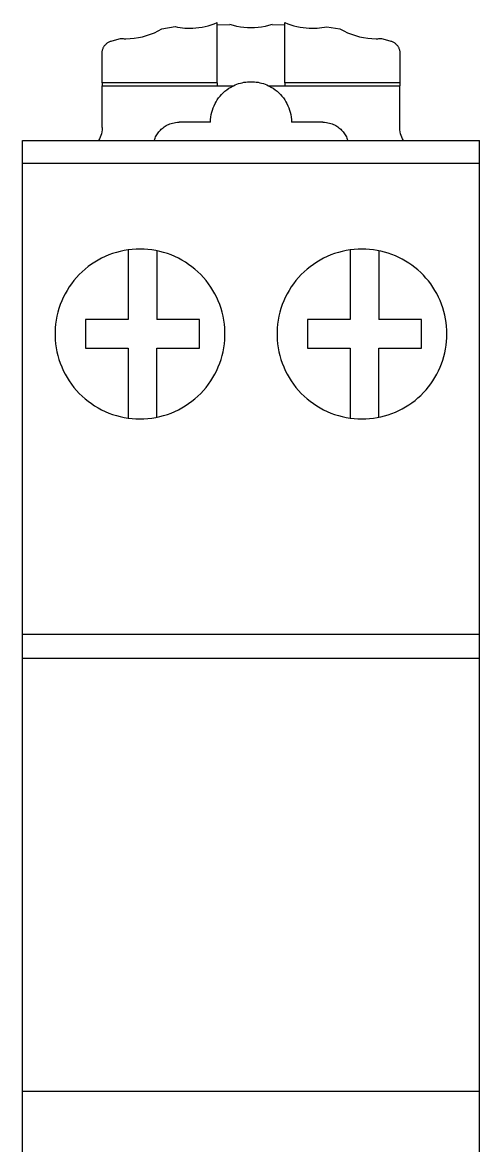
# Model space of a CAD drawing. Header units: millimetres. Extents: x 1019 to 1519, y 1262 to 1448.
# Drawn here: x 1223.961 to 1225.711, y 1268.233 to 1272.534 of the extents above; entities that cross this region are included whole.
import ezdxf

# ---------------------------------------------------------------- set-up
doc = ezdxf.new("R2010")
doc.units = ezdxf.units.MM
doc.layers.add('MAIN-1', color=7, linetype='Continuous')

# ---------------------------------------------------------------- blocks, each defined once
blk = doc.blocks.new('A$C6d8b8067')
at = {"layer": 'MAIN-1'}
for p, q in [((5.05, 93.312), (5.197, 93.383)), ((5.197, 93.383), (5.342, 93.463)), ((5.342, 93.463), (5.844, 93.545)), ((5.844, 93.545), (5.938, 93.526)), ((5.938, 93.526), (6.032, 93.51)), ((6.032, 93.51), (6.126, 93.498)), ((6.126, 93.498), (6.219, 93.49)), ((6.219, 93.49), (6.312, 93.485)), ((6.312, 93.485), (6.404, 93.483)), ((6.404, 93.483), (6.523, 93.486)), ((6.523, 93.486), (6.64, 93.494)), ((6.64, 93.494), (6.758, 93.508)), ((6.758, 93.508), (6.875, 93.526)), ((6.875, 93.526), (6.991, 93.551)), ((6.991, 93.551), (7.106, 93.58)), ((7.106, 93.58), (7.222, 93.616)), ((7.222, 93.616), (7.336, 93.657)), ((7.336, 93.657), (7.45, 93.705)), ((7.458, 93.642), (7.45, 93.705)), ((7.45, 91.395), (7.45, 93.705)), ((7.45, 93.642), (7.458, 93.642)), ((7.462, 93.609), (7.458, 93.642)), ((7.462, 93.609), (7.939, 93.631)), ((8.075, 93.59), (7.939, 93.631)), ((8.21, 93.556), (8.075, 93.59)), ((8.345, 93.53), (8.21, 93.556)), ((8.48, 93.512), (8.345, 93.53)), ((8.615, 93.501), (8.48, 93.512)), ((8.75, 93.498), (8.615, 93.501)), ((8.885, 93.501), (8.75, 93.498)), ((9.02, 93.512), (8.885, 93.501)), ((9.155, 93.53), (9.02, 93.512)), ((9.29, 93.556), (9.155, 93.53)), ((9.425, 93.59), (9.29, 93.556)), ((9.561, 93.631), (9.425, 93.59)), ((9.561, 93.631), (10.038, 93.609)), ((10.038, 93.609), (10.042, 93.642)), ((10.042, 93.642), (10.05, 93.705)), ((10.042, 93.642), (10.05, 93.642)), ((10.05, 93.705), (10.164, 93.657)), ((10.05, 91.395), (10.05, 93.705)), ((10.164, 93.657), (10.279, 93.616)), ((10.279, 93.616), (10.395, 93.581)), ((10.395, 93.581), (10.511, 93.551)), ((10.511, 93.551), (10.628, 93.527)), ((10.628, 93.527), (10.745, 93.508)), ((10.745, 93.508), (10.862, 93.495)), ((10.862, 93.495), (10.981, 93.486)), ((10.981, 93.486), (11.1, 93.484)), ((11.1, 93.484), (11.191, 93.485)), ((11.191, 93.485), (11.282, 93.49)), ((11.282, 93.49), (11.374, 93.498)), ((11.374, 93.498), (11.466, 93.51)), ((11.466, 93.51), (11.559, 93.525)), ((11.559, 93.525), (11.652, 93.543)), ((11.652, 93.543), (12.153, 93.463)), ((12.153, 93.463), (12.298, 93.383)), ((12.298, 93.383), (12.446, 93.312)), ((3.214, 92.892), (3.233, 92.908)), ((3.233, 92.908), (3.253, 92.924)), ((3.253, 92.924), (3.274, 92.938)), ((3.274, 92.938), (3.297, 92.951)), ((3.297, 92.951), (3.321, 92.964)), ((3.321, 92.964), (3.346, 92.975)), ((3.346, 92.975), (3.372, 92.985)), ((3.372, 92.985), (3.4, 92.993)), ((3.4, 92.993), (3.429, 93.001)), ((3.429, 93.001), (3.756, 93.09)), ((3.756, 93.09), (3.79, 93.087)), ((3.79, 93.087), (3.823, 93.085)), ((3.823, 93.085), (3.857, 93.084)), ((3.857, 93.084), (3.89, 93.083)), ((3.89, 93.083), (3.924, 93.082)), ((3.924, 93.082), (3.957, 93.082)), ((3.957, 93.082), (4.12, 93.087)), ((4.12, 93.087), (4.28, 93.101)), ((4.28, 93.101), (4.438, 93.125)), ((4.438, 93.125), (4.594, 93.158)), ((4.594, 93.158), (4.748, 93.2)), ((4.748, 93.2), (4.9, 93.252)), ((4.9, 93.252), (5.05, 93.312)), ((12.446, 93.312), (12.596, 93.252)), ((12.596, 93.252), (12.748, 93.2)), ((12.748, 93.2), (12.903, 93.158)), ((12.903, 93.158), (13.06, 93.125)), ((13.06, 93.125), (13.218, 93.101)), ((13.218, 93.101), (13.379, 93.087)), ((13.379, 93.087), (13.543, 93.082)), ((13.543, 93.082), (13.576, 93.082)), ((13.576, 93.082), (13.609, 93.083)), ((13.609, 93.083), (13.643, 93.084)), ((13.643, 93.084), (13.677, 93.085)), ((13.677, 93.085), (13.71, 93.087)), ((13.71, 93.087), (13.744, 93.09)), ((13.744, 93.09), (14.071, 93.001)), ((14.071, 93.001), (14.1, 92.993)), ((14.1, 92.993), (14.128, 92.985)), ((14.128, 92.985), (14.154, 92.975)), ((14.154, 92.975), (14.179, 92.963)), ((14.179, 92.963), (14.203, 92.951)), ((14.203, 92.951), (14.225, 92.938)), ((14.225, 92.938), (14.246, 92.923)), ((14.246, 92.923), (14.267, 92.908)), ((14.267, 92.908), (14.286, 92.892)), ((3.051, 91.395), (3.052, 92.571)), ((3.052, 92.571), (3.056, 92.601)), ((3.056, 92.601), (3.061, 92.63)), ((3.061, 92.63), (3.067, 92.657)), ((3.067, 92.657), (3.075, 92.683)), ((3.075, 92.683), (3.084, 92.708)), ((3.084, 92.708), (3.094, 92.732)), ((3.094, 92.732), (3.106, 92.755)), ((3.106, 92.755), (3.118, 92.777)), ((3.118, 92.777), (3.132, 92.798)), ((3.132, 92.798), (3.147, 92.819)), ((3.147, 92.819), (3.162, 92.838)), ((3.162, 92.838), (3.179, 92.857)), ((3.179, 92.857), (3.196, 92.875)), ((3.196, 92.875), (3.214, 92.892)), ((14.286, 92.892), (14.304, 92.874)), ((14.304, 92.874), (14.321, 92.856)), ((14.321, 92.856), (14.337, 92.838)), ((14.337, 92.838), (14.353, 92.818)), ((14.353, 92.818), (14.368, 92.798)), ((14.368, 92.798), (14.381, 92.777)), ((14.381, 92.777), (14.394, 92.755)), ((14.394, 92.755), (14.405, 92.732)), ((14.405, 92.732), (14.416, 92.708)), ((14.416, 92.708), (14.425, 92.683)), ((14.425, 92.683), (14.433, 92.657)), ((14.433, 92.657), (14.439, 92.63)), ((14.439, 92.63), (14.444, 92.601)), ((14.444, 92.601), (14.448, 92.571)), ((14.448, 92.571), (14.449, 91.395)), ((3.05, 89.684), (3.051, 91.28)), ((7.45, 91.395), (3.051, 91.395)), ((3.051, 91.395), (3.051, 91.28)), ((3.051, 91.28), (7.45, 91.28)), ((7.45, 91.395), (7.45, 91.28)), ((7.45, 91.28), (8.074, 91.28)), ((7.825, 91.129), (7.902, 91.183)), ((7.902, 91.183), (7.985, 91.233)), ((7.985, 91.233), (8.074, 91.28)), ((8.074, 91.28), (8.141, 91.311)), ((8.141, 91.311), (8.209, 91.338)), ((8.209, 91.338), (8.276, 91.362)), ((8.276, 91.362), (8.344, 91.382)), ((8.344, 91.382), (8.412, 91.398)), ((8.412, 91.398), (8.479, 91.412)), ((8.479, 91.412), (8.547, 91.422)), ((8.547, 91.422), (8.615, 91.429)), ((8.615, 91.429), (8.682, 91.434)), ((8.682, 91.434), (8.75, 91.435)), ((8.75, 91.435), (8.818, 91.434)), ((8.818, 91.434), (8.885, 91.429)), ((8.885, 91.429), (8.953, 91.422)), ((8.953, 91.422), (9.021, 91.412)), ((9.021, 91.412), (9.088, 91.398)), ((9.088, 91.398), (9.156, 91.382)), ((9.156, 91.382), (9.224, 91.362)), ((9.224, 91.362), (9.291, 91.338)), ((9.291, 91.338), (9.359, 91.311)), ((9.359, 91.311), (9.426, 91.28)), ((9.426, 91.28), (10.05, 91.28)), ((9.426, 91.28), (9.515, 91.233)), ((9.515, 91.233), (9.598, 91.183)), ((9.598, 91.183), (9.675, 91.129)), ((14.449, 91.395), (10.05, 91.395)), ((10.05, 91.395), (10.05, 91.28)), ((10.05, 91.28), (14.449, 91.28)), ((14.449, 91.395), (14.449, 91.28)), ((14.45, 89.684), (14.449, 91.28)), ((7.46, 90.744), (7.51, 90.815)), ((7.51, 90.815), (7.564, 90.883)), ((7.564, 90.883), (7.622, 90.949)), ((7.622, 90.949), (7.685, 91.012)), ((7.685, 91.012), (7.753, 91.072)), ((7.753, 91.072), (7.825, 91.129)), ((9.675, 91.129), (9.747, 91.072)), ((9.747, 91.072), (9.815, 91.012)), ((9.815, 91.012), (9.878, 90.949)), ((9.878, 90.949), (9.936, 90.883)), ((9.936, 90.883), (9.99, 90.815)), ((9.99, 90.815), (10.04, 90.744)), ((7.247, 90.264), (7.272, 90.351)), ((7.272, 90.351), (7.301, 90.435)), ((7.301, 90.435), (7.334, 90.516)), ((7.334, 90.516), (7.372, 90.595)), ((7.372, 90.595), (7.414, 90.671)), ((7.414, 90.671), (7.46, 90.744)), ((10.04, 90.744), (10.086, 90.671)), ((10.086, 90.671), (10.128, 90.595)), ((10.128, 90.595), (10.166, 90.516)), ((10.166, 90.516), (10.199, 90.435)), ((10.199, 90.435), (10.228, 90.351)), ((10.228, 90.351), (10.253, 90.264)), ((7.2, 89.885), (7.203, 89.985)), ((7.203, 89.985), (7.212, 90.082)), ((7.212, 90.082), (7.227, 90.174)), ((7.227, 90.174), (7.247, 90.264)), ((10.253, 90.264), (10.273, 90.174)), ((10.273, 90.174), (10.288, 90.082)), ((10.288, 90.082), (10.297, 89.985)), ((10.297, 89.985), (10.3, 89.885)), ((3.037, 89.516), (3.021, 89.441)), ((3.046, 89.597), (3.037, 89.516)), ((3.05, 89.684), (3.046, 89.597)), ((5.168, 89.439), (5.194, 89.477)), ((5.194, 89.477), (5.222, 89.513)), ((5.222, 89.513), (5.251, 89.548)), ((5.251, 89.548), (5.282, 89.582)), ((5.282, 89.582), (5.315, 89.614)), ((5.315, 89.614), (5.35, 89.645)), ((5.35, 89.645), (5.386, 89.675)), ((5.386, 89.675), (5.424, 89.703)), ((5.424, 89.703), (5.464, 89.729)), ((5.464, 89.729), (5.506, 89.754)), ((5.506, 89.754), (5.549, 89.778)), ((5.549, 89.778), (5.595, 89.8)), ((5.595, 89.8), (5.644, 89.819)), ((5.644, 89.819), (5.695, 89.837)), ((5.695, 89.837), (5.748, 89.853)), ((5.748, 89.853), (5.805, 89.866)), ((5.805, 89.866), (5.865, 89.876)), ((5.865, 89.876), (5.93, 89.883)), ((5.93, 89.883), (6, 89.885)), ((7.2, 89.885), (6, 89.885)), ((11.5, 89.885), (10.3, 89.885)), ((11.5, 89.885), (11.57, 89.883)), ((11.57, 89.883), (11.635, 89.876)), ((11.635, 89.876), (11.695, 89.866)), ((11.695, 89.866), (11.752, 89.853)), ((11.752, 89.853), (11.805, 89.837)), ((11.805, 89.837), (11.856, 89.819)), ((11.856, 89.819), (11.905, 89.8)), ((11.905, 89.8), (11.951, 89.778)), ((11.951, 89.778), (11.994, 89.754)), ((11.994, 89.754), (12.036, 89.729)), ((12.036, 89.729), (12.076, 89.703)), ((12.076, 89.703), (12.114, 89.675)), ((12.114, 89.675), (12.15, 89.645)), ((12.15, 89.645), (12.185, 89.614)), ((12.185, 89.614), (12.218, 89.582)), ((12.218, 89.582), (12.249, 89.548)), ((12.249, 89.548), (12.278, 89.513)), ((12.278, 89.513), (12.306, 89.477)), ((12.306, 89.477), (12.332, 89.439)), ((14.454, 89.597), (14.45, 89.684)), ((14.463, 89.516), (14.454, 89.597)), ((14.479, 89.441), (14.463, 89.516)), ((0, 88.319), (0, 89.185)), ((0, 89.185), (17.5, 89.185)), ((2.947, 89.244), (2.916, 89.185)), ((2.976, 89.306), (2.947, 89.244)), ((3, 89.372), (2.976, 89.306)), ((3.021, 89.441), (3, 89.372)), ((5.046, 89.185), (5.062, 89.231)), ((5.062, 89.231), (5.079, 89.276)), ((5.079, 89.276), (5.099, 89.319)), ((5.099, 89.319), (5.12, 89.36)), ((5.12, 89.36), (5.143, 89.401)), ((5.143, 89.401), (5.168, 89.439)), ((12.332, 89.439), (12.357, 89.401)), ((12.357, 89.401), (12.38, 89.36)), ((12.38, 89.36), (12.401, 89.319)), ((12.401, 89.319), (12.421, 89.276)), ((12.421, 89.276), (12.438, 89.231)), ((12.438, 89.231), (12.454, 89.185)), ((14.5, 89.372), (14.479, 89.441)), ((14.524, 89.306), (14.5, 89.372)), ((14.553, 89.244), (14.524, 89.306)), ((14.584, 89.185), (14.553, 89.244)), ((17.5, 88.319), (17.5, 89.185)), ((0, 70.285), (0, 88.319)), ((0, 88.319), (17.5, 88.319)), ((17.5, 70.285), (17.5, 88.319)), ((3.168, 84.743), (3.03, 84.677)), ((3.309, 84.802), (3.168, 84.743)), ((3.453, 84.855), (3.309, 84.802)), ((3.599, 84.901), (3.453, 84.855)), ((3.746, 84.939), (3.599, 84.901)), ((3.895, 84.971), (3.746, 84.939)), ((4.044, 84.996), (3.895, 84.971)), ((4.195, 85.014), (4.044, 84.996)), ((4.05, 84.997), (4.05, 82.335)), ((4.347, 85.024), (4.195, 85.014)), ((4.5, 85.028), (4.347, 85.024)), ((4.654, 85.024), (4.5, 85.028)), ((4.806, 85.014), (4.654, 85.024)), ((4.956, 84.996), (4.806, 85.014)), ((5.106, 84.971), (4.956, 84.996)), ((5.255, 84.939), (5.106, 84.971)), ((5.15, 84.962), (5.15, 82.335)), ((5.402, 84.9), (5.255, 84.939)), ((5.548, 84.855), (5.402, 84.9)), ((5.691, 84.802), (5.548, 84.855)), ((5.832, 84.743), (5.691, 84.802)), ((5.97, 84.677), (5.832, 84.743)), ((11.668, 84.743), (11.53, 84.677)), ((11.809, 84.802), (11.668, 84.743)), ((11.953, 84.855), (11.809, 84.802)), ((12.099, 84.901), (11.953, 84.855)), ((12.246, 84.939), (12.099, 84.901)), ((12.394, 84.971), (12.246, 84.939)), ((12.544, 84.996), (12.394, 84.971)), ((12.695, 85.014), (12.544, 84.996)), ((12.55, 84.997), (12.55, 82.335)), ((12.847, 85.024), (12.695, 85.014)), ((13, 85.028), (12.847, 85.024)), ((13.147, 85.025), (13, 85.028)), ((13.292, 85.015), (13.147, 85.025)), ((13.436, 84.999), (13.292, 85.015)), ((13.58, 84.976), (13.436, 84.999)), ((13.722, 84.947), (13.58, 84.976)), ((13.65, 84.962), (13.65, 82.335)), ((13.864, 84.911), (13.722, 84.947)), ((14.003, 84.869), (13.864, 84.911)), ((14.141, 84.821), (14.003, 84.869)), ((14.277, 84.767), (14.141, 84.821)), ((14.41, 84.707), (14.277, 84.767)), ((2.515, 84.353), (2.396, 84.257)), ((2.638, 84.443), (2.515, 84.353)), ((2.765, 84.527), (2.638, 84.443)), ((2.896, 84.605), (2.765, 84.527)), ((3.03, 84.677), (2.896, 84.605)), ((6.105, 84.605), (5.97, 84.677)), ((6.236, 84.526), (6.105, 84.605)), ((6.363, 84.442), (6.236, 84.526)), ((6.486, 84.352), (6.363, 84.442)), ((6.605, 84.256), (6.486, 84.352)), ((11.015, 84.352), (10.896, 84.257)), ((11.138, 84.442), (11.015, 84.352)), ((11.265, 84.527), (11.138, 84.442)), ((11.396, 84.605), (11.265, 84.527)), ((11.53, 84.677), (11.396, 84.605)), ((14.54, 84.641), (14.41, 84.707)), ((14.667, 84.569), (14.54, 84.641)), ((14.79, 84.491), (14.667, 84.569)), ((14.91, 84.408), (14.79, 84.491)), ((15.027, 84.32), (14.91, 84.408)), ((15.139, 84.227), (15.027, 84.32)), ((2.07, 83.938), (1.971, 83.822)), ((2.174, 84.05), (2.07, 83.938)), ((2.283, 84.156), (2.174, 84.05)), ((2.396, 84.257), (2.283, 84.156)), ((6.718, 84.155), (6.605, 84.256)), ((6.827, 84.049), (6.718, 84.155)), ((6.931, 83.937), (6.827, 84.049)), ((7.03, 83.821), (6.931, 83.937)), ((10.569, 83.938), (10.471, 83.821)), ((10.673, 84.049), (10.569, 83.938)), ((10.782, 84.156), (10.673, 84.049)), ((10.896, 84.257), (10.782, 84.156)), ((15.247, 84.128), (15.139, 84.227)), ((15.35, 84.025), (15.247, 84.128)), ((15.449, 83.917), (15.35, 84.025)), ((15.542, 83.805), (15.449, 83.917)), ((1.708, 83.446), (1.633, 83.314)), ((1.79, 83.575), (1.708, 83.446)), ((1.877, 83.701), (1.79, 83.575)), ((1.971, 83.822), (1.877, 83.701)), ((7.123, 83.7), (7.03, 83.821)), ((7.211, 83.574), (7.123, 83.7)), ((7.292, 83.445), (7.211, 83.574)), ((7.367, 83.313), (7.292, 83.445)), ((10.208, 83.446), (10.133, 83.314)), ((10.29, 83.575), (10.208, 83.446)), ((10.377, 83.7), (10.29, 83.575)), ((10.471, 83.821), (10.377, 83.7)), ((15.631, 83.689), (15.542, 83.805)), ((15.714, 83.569), (15.631, 83.689)), ((15.792, 83.446), (15.714, 83.569)), ((15.864, 83.319), (15.792, 83.446)), ((1.502, 83.04), (1.446, 82.898)), ((1.564, 83.178), (1.502, 83.04)), ((1.633, 83.314), (1.564, 83.178)), ((7.436, 83.178), (7.367, 83.313)), ((7.499, 83.039), (7.436, 83.178)), ((7.554, 82.898), (7.499, 83.039)), ((10.002, 83.04), (9.946, 82.898)), ((10.064, 83.178), (10.002, 83.04)), ((10.133, 83.314), (10.064, 83.178)), ((15.931, 83.189), (15.864, 83.319)), ((15.991, 83.056), (15.931, 83.189)), ((16.046, 82.92), (15.991, 83.056)), ((1.354, 82.607), (1.319, 82.458)), ((1.397, 82.754), (1.354, 82.607)), ((1.446, 82.898), (1.397, 82.754)), ((7.603, 82.753), (7.554, 82.898)), ((7.646, 82.607), (7.603, 82.753)), ((7.681, 82.458), (7.646, 82.607)), ((9.854, 82.607), (9.819, 82.458)), ((9.897, 82.754), (9.854, 82.607)), ((9.946, 82.898), (9.897, 82.754)), ((16.094, 82.782), (16.046, 82.92)), ((16.136, 82.642), (16.094, 82.782)), ((16.172, 82.5), (16.136, 82.642)), ((1.268, 82.156), (1.254, 82.005)), ((1.29, 82.308), (1.268, 82.156)), ((1.319, 82.458), (1.29, 82.308)), ((2.418, 82.335), (2.418, 81.235)), ((4.05, 82.335), (2.418, 82.335)), ((6.782, 82.335), (5.15, 82.335)), ((6.782, 81.235), (6.782, 82.335)), ((7.71, 82.308), (7.681, 82.458)), ((7.732, 82.156), (7.71, 82.308)), ((7.746, 82.005), (7.732, 82.156)), ((9.768, 82.156), (9.754, 82.004)), ((9.79, 82.308), (9.768, 82.156)), ((9.819, 82.458), (9.79, 82.308)), ((10.918, 82.335), (10.918, 81.235)), ((12.55, 82.335), (10.918, 82.335)), ((15.282, 82.335), (13.65, 82.335)), ((15.282, 81.235), (15.282, 82.335)), ((16.201, 82.357), (16.172, 82.5)), ((16.224, 82.214), (16.201, 82.357)), ((16.241, 82.07), (16.224, 82.214)), ((1.254, 82.005), (1.247, 81.853)), ((1.247, 81.853), (1.247, 81.701)), ((7.753, 81.853), (7.746, 82.005)), ((7.753, 81.701), (7.753, 81.853)), ((9.754, 82.004), (9.747, 81.852)), ((9.747, 81.852), (9.747, 81.7)), ((16.251, 81.924), (16.241, 82.07)), ((16.254, 81.778), (16.251, 81.924)), ((16.251, 81.631), (16.254, 81.778)), ((1.247, 81.701), (1.254, 81.549)), ((1.254, 81.549), (1.268, 81.397)), ((1.268, 81.397), (1.29, 81.245)), ((7.71, 81.246), (7.732, 81.397)), ((7.732, 81.397), (7.746, 81.549)), ((7.746, 81.549), (7.753, 81.701)), ((9.747, 81.7), (9.754, 81.548)), ((9.754, 81.548), (9.768, 81.397)), ((9.768, 81.397), (9.79, 81.245)), ((16.202, 81.198), (16.225, 81.341)), ((16.225, 81.341), (16.241, 81.486)), ((16.241, 81.486), (16.251, 81.631)), ((1.29, 81.245), (1.318, 81.095)), ((1.318, 81.095), (1.354, 80.946)), ((1.354, 80.946), (1.396, 80.799)), ((2.418, 81.235), (4.05, 81.235)), ((4.05, 81.235), (4.05, 78.554)), ((5.15, 81.235), (6.782, 81.235)), ((5.15, 78.588), (5.15, 81.235)), ((7.604, 80.799), (7.646, 80.946)), ((7.646, 80.946), (7.682, 81.095)), ((7.682, 81.095), (7.71, 81.246)), ((9.79, 81.245), (9.818, 81.095)), ((9.818, 81.095), (9.854, 80.946)), ((9.854, 80.946), (9.896, 80.799)), ((10.918, 81.235), (12.55, 81.235)), ((12.55, 81.235), (12.55, 78.554)), ((13.65, 81.235), (15.282, 81.235)), ((13.65, 78.588), (13.65, 81.235)), ((16.096, 80.774), (16.138, 80.914)), ((16.138, 80.914), (16.173, 81.055)), ((16.173, 81.055), (16.202, 81.198)), ((1.396, 80.799), (1.445, 80.655)), ((1.445, 80.655), (1.501, 80.513)), ((1.501, 80.513), (1.563, 80.375)), ((7.437, 80.374), (7.499, 80.513)), ((7.499, 80.513), (7.555, 80.655)), ((7.555, 80.655), (7.604, 80.799)), ((9.896, 80.799), (9.945, 80.655)), ((9.945, 80.655), (10.001, 80.513)), ((10.001, 80.513), (10.063, 80.375)), ((15.933, 80.366), (15.993, 80.499)), ((15.993, 80.499), (16.048, 80.635)), ((16.048, 80.635), (16.096, 80.774)), ((1.563, 80.375), (1.632, 80.239)), ((1.632, 80.239), (1.707, 80.106)), ((1.707, 80.106), (1.789, 79.977)), ((7.211, 79.976), (7.292, 80.106)), ((7.292, 80.106), (7.368, 80.238)), ((7.368, 80.238), (7.437, 80.374)), ((10.063, 80.375), (10.132, 80.239)), ((10.132, 80.239), (10.207, 80.106)), ((10.207, 80.106), (10.289, 79.977)), ((15.717, 79.985), (15.794, 80.109)), ((15.794, 80.109), (15.866, 80.236)), ((15.866, 80.236), (15.933, 80.366)), ((1.789, 79.977), (1.876, 79.852)), ((1.876, 79.852), (1.97, 79.731)), ((1.97, 79.731), (2.068, 79.614)), ((2.068, 79.614), (2.172, 79.502)), ((6.827, 79.502), (6.931, 79.613)), ((6.931, 79.613), (7.03, 79.73)), ((7.03, 79.73), (7.123, 79.851)), ((7.123, 79.851), (7.211, 79.976)), ((10.289, 79.977), (10.376, 79.852)), ((10.376, 79.852), (10.47, 79.731)), ((10.47, 79.731), (10.568, 79.614)), ((10.568, 79.614), (10.672, 79.502)), ((15.353, 79.528), (15.451, 79.636)), ((15.451, 79.636), (15.545, 79.748)), ((15.545, 79.748), (15.633, 79.865)), ((15.633, 79.865), (15.717, 79.985)), ((2.172, 79.502), (2.281, 79.396)), ((2.281, 79.396), (2.395, 79.295)), ((2.395, 79.295), (2.514, 79.199)), ((2.514, 79.199), (2.637, 79.109)), ((6.362, 79.108), (6.485, 79.198)), ((6.485, 79.198), (6.604, 79.294)), ((6.604, 79.294), (6.718, 79.395)), ((6.718, 79.395), (6.827, 79.502)), ((10.672, 79.502), (10.781, 79.396)), ((10.781, 79.396), (10.895, 79.295)), ((10.895, 79.295), (11.014, 79.199)), ((11.014, 79.199), (11.137, 79.109)), ((14.792, 79.061), (14.913, 79.144)), ((14.913, 79.144), (15.029, 79.232)), ((15.029, 79.232), (15.141, 79.326)), ((15.141, 79.326), (15.249, 79.425)), ((15.249, 79.425), (15.353, 79.528)), ((2.637, 79.109), (2.764, 79.024)), ((2.764, 79.024), (2.895, 78.946)), ((2.895, 78.946), (3.03, 78.874)), ((3.03, 78.874), (3.168, 78.808)), ((3.168, 78.808), (3.309, 78.748)), ((3.309, 78.748), (3.453, 78.696)), ((5.547, 78.696), (5.69, 78.748)), ((5.69, 78.748), (5.831, 78.807)), ((5.831, 78.807), (5.969, 78.873)), ((5.969, 78.873), (6.104, 78.945)), ((6.104, 78.945), (6.235, 79.024)), ((6.235, 79.024), (6.362, 79.108)), ((11.137, 79.109), (11.264, 79.024)), ((11.264, 79.024), (11.395, 78.946)), ((11.395, 78.946), (11.53, 78.874)), ((11.53, 78.874), (11.668, 78.808)), ((11.668, 78.808), (11.809, 78.748)), ((11.809, 78.748), (11.953, 78.696)), ((14.004, 78.682), (14.142, 78.73)), ((14.142, 78.73), (14.278, 78.784)), ((14.278, 78.784), (14.411, 78.845)), ((14.411, 78.845), (14.542, 78.911)), ((14.542, 78.911), (14.669, 78.983)), ((14.669, 78.983), (14.792, 79.061)), ((3.453, 78.696), (3.598, 78.65)), ((3.598, 78.65), (3.746, 78.611)), ((3.746, 78.611), (3.894, 78.58)), ((3.894, 78.58), (4.044, 78.555)), ((4.044, 78.555), (4.194, 78.537)), ((4.194, 78.537), (4.346, 78.526)), ((4.346, 78.526), (4.5, 78.523)), ((4.5, 78.523), (4.653, 78.526)), ((4.653, 78.526), (4.805, 78.537)), ((4.805, 78.537), (4.956, 78.555)), ((4.956, 78.555), (5.105, 78.579)), ((5.105, 78.579), (5.254, 78.611)), ((5.254, 78.611), (5.401, 78.65)), ((5.401, 78.65), (5.547, 78.696)), ((11.953, 78.696), (12.098, 78.65)), ((12.098, 78.65), (12.246, 78.611)), ((12.246, 78.611), (12.394, 78.58)), ((12.394, 78.58), (12.544, 78.555)), ((12.544, 78.555), (12.694, 78.537)), ((12.694, 78.537), (12.846, 78.526)), ((12.846, 78.526), (13, 78.523)), ((13, 78.523), (13.147, 78.526)), ((13.147, 78.526), (13.292, 78.536)), ((13.292, 78.536), (13.436, 78.552)), ((13.436, 78.552), (13.58, 78.575)), ((13.58, 78.575), (13.722, 78.604)), ((13.722, 78.604), (13.864, 78.64)), ((13.864, 78.64), (14.004, 78.682)), ((0, 69.366), (0, 70.285)), ((0, 70.285), (17.5, 70.285)), ((17.5, 69.366), (17.5, 70.285)), ((0, 52.785), (0, 69.366)), ((0, 69.366), (17.5, 69.366)), ((17.5, 52.785), (17.5, 69.366)), ((0, 49.785), (0, 52.785)), ((0, 52.785), (17.5, 52.785)), ((17.5, 49.785), (17.5, 52.785))]:
    blk.add_line(p, q, dxfattribs=at)

msp = doc.modelspace()

# ---------------------------------------------------------------- block references
at = {"xscale": 0.1, "yscale": 0.1, "zscale": 0.1}
msp.add_blockref('A$C6d8b8067', (1223.9606, 1263.1638), dxfattribs=at)

doc.saveas('drawing.dxf')
